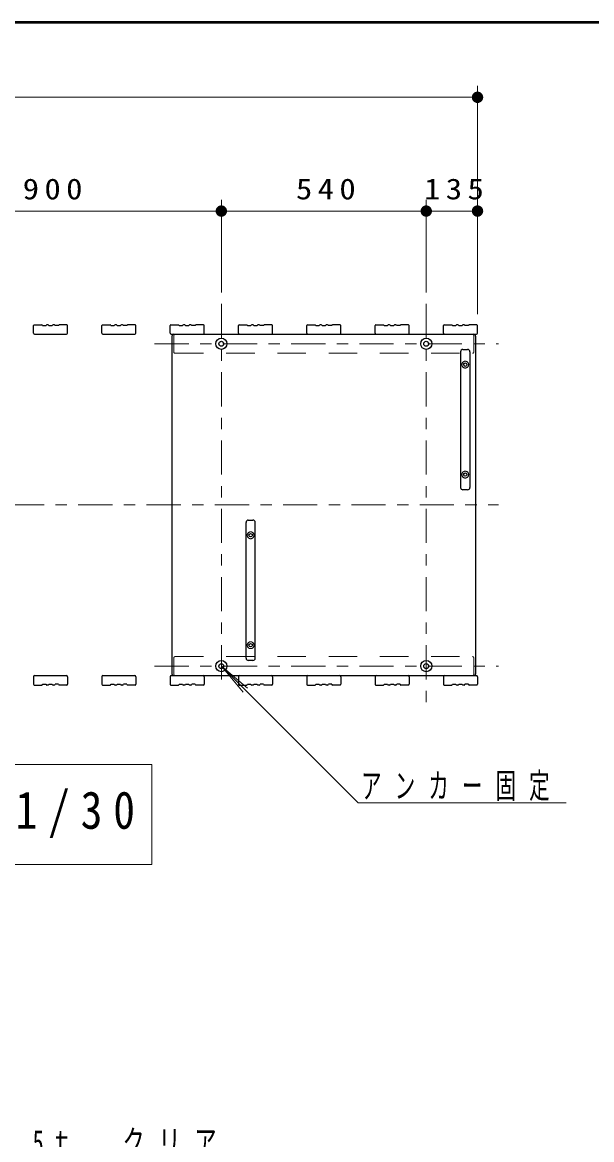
# Model space of a CAD drawing. Units: millimetres on the paper, scale 1:30. Extents: x -385 to 0, y 0 to 267.
# Drawn here: x -135.8 to -85.8, y 168.8 to 267 of the extents above; entities that cross this region are included whole.
import ezdxf

# ---------------------------------------------------------------- set-up
doc = ezdxf.new("R2010")
doc.units = ezdxf.units.MM
doc.linetypes.add('USER1', pattern=[4.5, 2.5, -2])
doc.linetypes.add('USER2', pattern=[6, 3, -1, 1, -1])
doc.layers.add('LY_1', color=7, linetype='Continuous', lineweight=25)
doc.layers.add('LY_4', color=7, linetype='Continuous', lineweight=13)
doc.styles.add('ＭＳ ゴシック', font='')
doc.styles.get('ＭＳ ゴシック').set_extended_font_data('MS Gothic')

# ---------------------------------------------------------------- blocks, each defined once
blk = doc.blocks.new('filled_dot')
at = {"color": 0, "linetype": 'Continuous', "lineweight": -2, "const_width": 1.25}
blk.add_lwpolyline([(-0.625, 0, 1), (0.625, 0, 1)], format="xyb", close=True, dxfattribs=at)

msp = doc.modelspace()

# ---------------------------------------------------------------- linework, layer by layer
at = {"layer": 'LY_1', "lineweight": 13}
for p, q in [((-95.839, 251.41), (-95.839, 261.41)), ((-200.839, 260.41), (-95.839, 260.41)), ((-118.339, 243.242), (-118.339, 251.41)), ((-100.339, 243.242), (-100.339, 251.41)), ((-95.839, 241.344), (-95.839, 251.41)), ((-148.339, 250.41), (-118.339, 250.41)), ((-118.339, 250.41), (-100.339, 250.41)), ((-100.339, 250.41), (-95.839, 250.41)), ((-118.339, 210.41), (-116.411, 208.112)), ((-118.339, 210.41), (-116.041, 208.482)), ((-106.331, 198.402), (-118.339, 210.41)), ((-124.439, 201.759), (-172.239, 201.759)), ((-124.439, 192.959), (-124.439, 201.759)), ((-106.331, 198.402), (-88.061, 198.402)), ((-172.239, 192.959), (-124.439, 192.959))]:
    msp.add_line(p, q, dxfattribs=at)
at = {"layer": 'LY_1', "linetype": 'USER2', "lineweight": 13}
for p, q in [((-118.339, 242.242), (-118.339, 208.44)), ((-100.339, 242.242), (-100.339, 206.912)), ((-124.204, 238.744), (-94.005, 238.744)), ((-202.908, 224.577), (-94.005, 224.577)), ((-124.204, 210.41), (-94.005, 210.41))]:
    msp.add_line(p, q, dxfattribs=at)
at = {"layer": 'LY_1'}
for p, q in [((-134.839, 239.677), (-134.839, 240.344)), ((-134.772, 240.41), (-134.106, 240.41)), ((-134.039, 240.344), (-133.739, 240.344)), ((-133.556, 240.41), (-133.672, 240.41)), ((-133.489, 240.344), (-133.189, 240.344)), ((-133.006, 240.41), (-133.122, 240.41)), ((-132.639, 240.344), (-132.939, 240.344)), ((-131.906, 240.41), (-132.572, 240.41)), ((-131.839, 239.677), (-131.839, 240.344)), ((-128.839, 239.677), (-128.839, 240.344)), ((-128.772, 240.41), (-128.106, 240.41)), ((-128.039, 240.344), (-127.739, 240.344)), ((-127.556, 240.41), (-127.672, 240.41)), ((-127.489, 240.344), (-127.189, 240.344)), ((-127.006, 240.41), (-127.122, 240.41)), ((-126.639, 240.344), (-126.939, 240.344)), ((-125.906, 240.41), (-126.572, 240.41)), ((-125.839, 239.677), (-125.839, 240.344)), ((-122.839, 239.677), (-122.839, 240.344)), ((-122.772, 240.41), (-122.106, 240.41)), ((-122.039, 240.344), (-121.739, 240.344)), ((-121.556, 240.41), (-121.672, 240.41)), ((-121.489, 240.344), (-121.189, 240.344)), ((-121.006, 240.41), (-121.122, 240.41)), ((-120.639, 240.344), (-120.939, 240.344)), ((-119.906, 240.41), (-120.572, 240.41)), ((-119.839, 239.677), (-119.839, 240.344)), ((-116.839, 239.677), (-116.839, 240.344)), ((-116.772, 240.41), (-116.106, 240.41)), ((-116.039, 240.344), (-115.739, 240.344)), ((-115.556, 240.41), (-115.672, 240.41)), ((-115.489, 240.344), (-115.189, 240.344)), ((-115.006, 240.41), (-115.122, 240.41)), ((-114.639, 240.344), (-114.939, 240.344)), ((-113.906, 240.41), (-114.572, 240.41)), ((-113.839, 239.677), (-113.839, 240.344)), ((-110.839, 239.677), (-110.839, 240.344)), ((-110.772, 240.41), (-110.106, 240.41)), ((-110.039, 240.344), (-109.739, 240.344)), ((-109.556, 240.41), (-109.672, 240.41)), ((-109.489, 240.344), (-109.189, 240.344)), ((-109.006, 240.41), (-109.122, 240.41)), ((-108.639, 240.344), (-108.939, 240.344)), ((-107.906, 240.41), (-108.572, 240.41)), ((-107.839, 239.677), (-107.839, 240.344)), ((-104.839, 239.677), (-104.839, 240.344)), ((-104.772, 240.41), (-104.106, 240.41)), ((-104.039, 240.344), (-103.739, 240.344)), ((-103.556, 240.41), (-103.672, 240.41)), ((-103.489, 240.344), (-103.189, 240.344)), ((-103.006, 240.41), (-103.122, 240.41)), ((-102.639, 240.344), (-102.939, 240.344)), ((-101.906, 240.41), (-102.572, 240.41)), ((-101.839, 239.677), (-101.839, 240.344)), ((-98.839, 239.677), (-98.839, 240.344)), ((-98.772, 240.41), (-98.106, 240.41)), ((-98.039, 240.344), (-97.739, 240.344)), ((-97.556, 240.41), (-97.672, 240.41)), ((-97.489, 240.344), (-97.189, 240.344)), ((-97.006, 240.41), (-97.122, 240.41)), ((-96.639, 240.344), (-96.939, 240.344)), ((-95.906, 240.41), (-96.572, 240.41)), ((-95.839, 239.677), (-95.839, 240.344)), ((-134.739, 239.577), (-131.939, 239.577)), ((-128.739, 239.577), (-125.939, 239.577)), ((-122.739, 239.577), (-95.939, 239.577)), ((-122.672, 209.744), (-122.672, 239.41)), ((-96.006, 239.41), (-96.006, 209.744)), ((-97.322, 238.04), (-97.322, 226.114)), ((-97.119, 238.244), (-96.709, 238.244)), ((-96.506, 238.04), (-96.506, 226.114)), ((-96.709, 225.91), (-97.119, 225.91)), ((-116.172, 211.114), (-116.172, 223.04)), ((-115.969, 223.244), (-115.559, 223.244)), ((-115.356, 211.114), (-115.356, 223.04)), ((-115.559, 210.91), (-115.969, 210.91)), ((-134.839, 209.477), (-134.839, 208.81)), ((-134.739, 209.577), (-131.939, 209.577)), ((-131.839, 209.477), (-131.839, 208.81)), ((-128.839, 209.477), (-128.839, 208.81)), ((-128.739, 209.577), (-125.939, 209.577)), ((-125.839, 209.477), (-125.839, 208.81)), ((-122.839, 209.477), (-122.839, 208.81)), ((-122.739, 209.577), (-95.939, 209.577)), ((-119.839, 209.477), (-119.839, 208.81)), ((-116.839, 209.477), (-116.839, 208.81)), ((-113.839, 209.477), (-113.839, 208.81)), ((-110.839, 209.477), (-110.839, 208.81)), ((-107.839, 209.477), (-107.839, 208.81)), ((-104.839, 209.477), (-104.839, 208.81)), ((-101.839, 209.477), (-101.839, 208.81)), ((-98.839, 209.477), (-98.839, 208.81)), ((-95.839, 209.477), (-95.839, 208.81)), ((-134.772, 208.744), (-134.106, 208.744)), ((-134.039, 208.81), (-133.739, 208.81)), ((-133.556, 208.744), (-133.672, 208.744)), ((-133.489, 208.81), (-133.189, 208.81)), ((-133.006, 208.744), (-133.122, 208.744)), ((-132.639, 208.81), (-132.939, 208.81)), ((-131.906, 208.744), (-132.572, 208.744)), ((-128.772, 208.744), (-128.106, 208.744)), ((-128.039, 208.81), (-127.739, 208.81)), ((-127.556, 208.744), (-127.672, 208.744)), ((-127.489, 208.81), (-127.189, 208.81)), ((-127.006, 208.744), (-127.122, 208.744)), ((-126.639, 208.81), (-126.939, 208.81)), ((-125.906, 208.744), (-126.572, 208.744)), ((-122.772, 208.744), (-122.106, 208.744)), ((-122.039, 208.81), (-121.739, 208.81)), ((-121.556, 208.744), (-121.672, 208.744)), ((-121.489, 208.81), (-121.189, 208.81)), ((-121.006, 208.744), (-121.122, 208.744)), ((-120.639, 208.81), (-120.939, 208.81)), ((-119.906, 208.744), (-120.572, 208.744)), ((-116.772, 208.744), (-116.106, 208.744)), ((-116.039, 208.81), (-115.739, 208.81)), ((-115.556, 208.744), (-115.672, 208.744)), ((-115.489, 208.81), (-115.189, 208.81)), ((-115.006, 208.744), (-115.122, 208.744)), ((-114.639, 208.81), (-114.939, 208.81)), ((-113.906, 208.744), (-114.572, 208.744)), ((-110.772, 208.744), (-110.106, 208.744)), ((-110.039, 208.81), (-109.739, 208.81)), ((-109.556, 208.744), (-109.672, 208.744)), ((-109.489, 208.81), (-109.189, 208.81)), ((-109.006, 208.744), (-109.122, 208.744)), ((-108.639, 208.81), (-108.939, 208.81)), ((-107.906, 208.744), (-108.572, 208.744)), ((-104.772, 208.744), (-104.106, 208.744)), ((-104.039, 208.81), (-103.739, 208.81)), ((-103.556, 208.744), (-103.672, 208.744)), ((-103.489, 208.81), (-103.189, 208.81)), ((-103.006, 208.744), (-103.122, 208.744)), ((-102.639, 208.81), (-102.939, 208.81)), ((-101.906, 208.744), (-102.572, 208.744)), ((-98.772, 208.744), (-98.106, 208.744)), ((-98.039, 208.81), (-97.739, 208.81)), ((-97.556, 208.744), (-97.672, 208.744)), ((-97.489, 208.81), (-97.189, 208.81)), ((-97.006, 208.744), (-97.122, 208.744)), ((-96.639, 208.81), (-96.939, 208.81)), ((-95.906, 208.744), (-96.572, 208.744))]:
    msp.add_line(p, q, dxfattribs=at)
at = {"layer": 'LY_1', "linetype": 'USER1', "lineweight": 13}
for p, q in [((-122.506, 239.477), (-122.506, 238.01)), ((-96.172, 239.477), (-96.172, 238.01)), ((-122.406, 237.91), (-96.272, 237.91)), ((-122.406, 211.244), (-96.272, 211.244)), ((-122.506, 209.677), (-122.506, 211.144)), ((-96.172, 209.677), (-96.172, 211.144))]:
    msp.add_line(p, q, dxfattribs=at)
at = {"layer": 'LY_1'}
for centre, radius in [((-118.339, 238.744), 0.492), ((-118.339, 238.744), 0.217), ((-100.339, 238.744), 0.492), ((-100.339, 238.744), 0.217), ((-96.914, 236.91), 0.15), ((-96.914, 227.244), 0.15), ((-115.764, 221.91), 0.15), ((-115.764, 212.244), 0.15), ((-118.339, 210.41), 0.492), ((-118.339, 210.41), 0.217), ((-100.339, 210.41), 0.492), ((-100.339, 210.41), 0.217)]:
    msp.add_circle(centre, radius, dxfattribs=at)
at = {"layer": 'LY_1', "linetype": 'USER1', "lineweight": 13}
for centre in [(-96.914, 236.91), (-96.914, 227.244), (-115.764, 221.91), (-115.764, 212.244)]:
    msp.add_circle(centre, 0.3, dxfattribs=at)
at = {"layer": 'LY_1'}
for centre, radius, start, end in [((-134.772, 240.344), 0.0667, 90, 180), ((-134.739, 239.677), 0.1, 180, 270), ((-134.106, 240.344), 0.0667, 360, 90), ((-133.672, 240.344), 0.0667, 90, 180), ((-133.556, 240.344), 0.0667, 360, 90), ((-133.122, 240.344), 0.0667, 90, 180), ((-133.006, 240.344), 0.0667, 0, 90), ((-132.572, 240.344), 0.0667, 90, 180), ((-131.939, 239.677), 0.1, 270, 0), ((-131.906, 240.344), 0.0667, 0, 90), ((-128.772, 240.344), 0.0667, 90, 180), ((-128.739, 239.677), 0.1, 180, 270), ((-128.106, 240.344), 0.0667, 360, 90), ((-127.672, 240.344), 0.0667, 90, 180), ((-127.556, 240.344), 0.0667, 360, 90), ((-127.122, 240.344), 0.0667, 90, 180), ((-127.006, 240.344), 0.0667, 0, 90), ((-126.572, 240.344), 0.0667, 90, 180), ((-125.939, 239.677), 0.1, 270, 0), ((-125.906, 240.344), 0.0667, 0, 90), ((-122.772, 240.344), 0.0667, 90, 180), ((-122.739, 239.677), 0.1, 180, 270), ((-122.106, 240.344), 0.0667, 360, 90), ((-121.672, 240.344), 0.0667, 90, 180), ((-121.556, 240.344), 0.0667, 360, 90), ((-121.122, 240.344), 0.0667, 90, 180), ((-121.006, 240.344), 0.0667, 0, 90), ((-120.572, 240.344), 0.0667, 90, 180), ((-119.939, 239.677), 0.1, 270, 0), ((-119.906, 240.344), 0.0667, 0, 90), ((-116.772, 240.344), 0.0667, 90, 180), ((-116.739, 239.677), 0.1, 180, 270), ((-116.106, 240.344), 0.0667, 360, 90), ((-115.672, 240.344), 0.0667, 90, 180), ((-115.556, 240.344), 0.0667, 360, 90), ((-115.122, 240.344), 0.0667, 90, 180), ((-115.006, 240.344), 0.0667, 0, 90), ((-114.572, 240.344), 0.0667, 90, 180), ((-113.939, 239.677), 0.1, 270, 0), ((-113.906, 240.344), 0.0667, 0, 90), ((-110.772, 240.344), 0.0667, 90, 180), ((-110.739, 239.677), 0.1, 180, 270), ((-110.106, 240.344), 0.0667, 360, 90), ((-109.672, 240.344), 0.0667, 90, 180), ((-109.556, 240.344), 0.0667, 360, 90), ((-109.122, 240.344), 0.0667, 90, 180), ((-109.006, 240.344), 0.0667, 0, 90), ((-108.572, 240.344), 0.0667, 90, 180), ((-107.939, 239.677), 0.1, 270, 0), ((-107.906, 240.344), 0.0667, 0, 90), ((-104.772, 240.344), 0.0667, 90, 180), ((-104.739, 239.677), 0.1, 180, 270), ((-104.106, 240.344), 0.0667, 360, 90), ((-103.672, 240.344), 0.0667, 90, 180), ((-103.556, 240.344), 0.0667, 360, 90), ((-103.122, 240.344), 0.0667, 90, 180), ((-103.006, 240.344), 0.0667, 0, 90), ((-102.572, 240.344), 0.0667, 90, 180), ((-101.939, 239.677), 0.1, 270, 0), ((-101.906, 240.344), 0.0667, 0, 90), ((-98.772, 240.344), 0.0667, 90, 180), ((-98.739, 239.677), 0.1, 180, 270), ((-98.106, 240.344), 0.0667, 360, 90), ((-97.672, 240.344), 0.0667, 90, 180), ((-97.556, 240.344), 0.0667, 360, 90), ((-97.122, 240.344), 0.0667, 90, 180), ((-97.006, 240.344), 0.0667, 0, 90), ((-96.572, 240.344), 0.0667, 90, 180), ((-95.939, 239.677), 0.1, 270, 0), ((-95.906, 240.344), 0.0667, 0, 90), ((-122.506, 239.41), 0.167, 90, 180), ((-96.172, 239.41), 0.167, 0, 90), ((-97.119, 238.04), 0.203, 90, 180), ((-96.709, 238.04), 0.203, 0, 90), ((-97.119, 226.114), 0.203, 180, 270), ((-96.709, 226.114), 0.203, 270, 0), ((-115.969, 223.04), 0.203, 90, 180), ((-115.559, 223.04), 0.203, 0, 90), ((-115.969, 211.114), 0.203, 180, 270), ((-115.559, 211.114), 0.203, 270, 0), ((-134.739, 209.477), 0.1, 90, 180), ((-131.939, 209.477), 0.1, 0, 90), ((-128.739, 209.477), 0.1, 90, 180), ((-125.939, 209.477), 0.1, 0, 90), ((-122.739, 209.477), 0.1, 90, 180), ((-122.506, 209.744), 0.167, 180, 270), ((-119.939, 209.477), 0.1, 0, 90), ((-116.739, 209.477), 0.1, 90, 180), ((-113.939, 209.477), 0.1, 0, 90), ((-110.739, 209.477), 0.1, 90, 180), ((-107.939, 209.477), 0.1, 0, 90), ((-104.739, 209.477), 0.1, 90, 180), ((-101.939, 209.477), 0.1, 0, 90), ((-98.739, 209.477), 0.1, 90, 180), ((-96.172, 209.744), 0.167, 270, 0), ((-95.939, 209.477), 0.1, 0, 90), ((-134.772, 208.81), 0.0667, 180, 270), ((-134.106, 208.81), 0.0667, 270, 0), ((-133.672, 208.81), 0.0667, 180, 270), ((-133.556, 208.81), 0.0667, 270, 0), ((-133.122, 208.81), 0.0667, 180, 270), ((-133.006, 208.81), 0.0667, 270, 0), ((-132.572, 208.81), 0.0667, 180, 270), ((-131.906, 208.81), 0.0667, 270, 0), ((-128.772, 208.81), 0.0667, 180, 270), ((-128.106, 208.81), 0.0667, 270, 0), ((-127.672, 208.81), 0.0667, 180, 270), ((-127.556, 208.81), 0.0667, 270, 0), ((-127.122, 208.81), 0.0667, 180, 270), ((-127.006, 208.81), 0.0667, 270, 0), ((-126.572, 208.81), 0.0667, 180, 270), ((-125.906, 208.81), 0.0667, 270, 0), ((-122.772, 208.81), 0.0667, 180, 270), ((-122.106, 208.81), 0.0667, 270, 0), ((-121.672, 208.81), 0.0667, 180, 270), ((-121.556, 208.81), 0.0667, 270, 0), ((-121.122, 208.81), 0.0667, 180, 270), ((-121.006, 208.81), 0.0667, 270, 0), ((-120.572, 208.81), 0.0667, 180, 270), ((-119.906, 208.81), 0.0667, 270, 0), ((-116.772, 208.81), 0.0667, 180, 270), ((-116.106, 208.81), 0.0667, 270, 0), ((-115.672, 208.81), 0.0667, 180, 270), ((-115.556, 208.81), 0.0667, 270, 0), ((-115.122, 208.81), 0.0667, 180, 270), ((-115.006, 208.81), 0.0667, 270, 0), ((-114.572, 208.81), 0.0667, 180, 270), ((-113.906, 208.81), 0.0667, 270, 0), ((-110.772, 208.81), 0.0667, 180, 270), ((-110.106, 208.81), 0.0667, 270, 0), ((-109.672, 208.81), 0.0667, 180, 270), ((-109.556, 208.81), 0.0667, 270, 0), ((-109.122, 208.81), 0.0667, 180, 270), ((-109.006, 208.81), 0.0667, 270, 0), ((-108.572, 208.81), 0.0667, 180, 270), ((-107.906, 208.81), 0.0667, 270, 0), ((-104.772, 208.81), 0.0667, 180, 270), ((-104.106, 208.81), 0.0667, 270, 0), ((-103.672, 208.81), 0.0667, 180, 270), ((-103.556, 208.81), 0.0667, 270, 0), ((-103.122, 208.81), 0.0667, 180, 270), ((-103.006, 208.81), 0.0667, 270, 0), ((-102.572, 208.81), 0.0667, 180, 270), ((-101.906, 208.81), 0.0667, 270, 0), ((-98.772, 208.81), 0.0667, 180, 270), ((-98.106, 208.81), 0.0667, 270, 0), ((-97.672, 208.81), 0.0667, 180, 270), ((-97.556, 208.81), 0.0667, 270, 0), ((-97.122, 208.81), 0.0667, 180, 270), ((-97.006, 208.81), 0.0667, 270, 0), ((-96.572, 208.81), 0.0667, 180, 270), ((-95.906, 208.81), 0.0667, 270, 0)]:
    msp.add_arc(centre, radius, start, end, dxfattribs=at)
at = {"layer": 'LY_1', "linetype": 'USER1', "lineweight": 13}
for centre, start, end in [((-122.406, 239.477), 90, 180), ((-96.272, 239.477), 0, 90), ((-122.406, 238.01), 180, 270), ((-96.272, 238.01), 270, 0), ((-122.406, 211.144), 90, 180), ((-96.272, 211.144), 0, 90), ((-122.406, 209.677), 180, 270), ((-96.272, 209.677), 270, 0)]:
    msp.add_arc(centre, 0.1, start, end, dxfattribs=at)
at = {"layer": 'LY_4', "lineweight": 50}
msp.add_line((0, 267), (-385, 267), dxfattribs=at)

# ---------------------------------------------------------------- block references
at = {"layer": 'LY_1', "lineweight": 13, "xscale": 0.4, "yscale": 0.4, "rotation": 180}
for p in [(-95.839, 260.41), (-118.339, 250.41), (-100.339, 250.41), (-95.839, 250.41)]:
    msp.add_blockref('filled_dot', p, dxfattribs=at)
at = {"layer": 'LY_1', "lineweight": 13, "xscale": 0.4, "yscale": 0.4}
for p in [(-118.339, 250.41), (-100.339, 250.41)]:
    msp.add_blockref('filled_dot', p, dxfattribs=at)

# ---------------------------------------------------------------- texts
at = {"layer": 'LY_1', "style": 'ＭＳ ゴシック'}
for s, insert, char_height, attachment_point in [('\\T1.33;\\W1.15;900', (-132.922, 251.41), 1.833, 8), ('\\T1.33;\\W1.15;540', (-108.924, 251.41), 1.833, 8), ('\\T1.33;\\W1.15;135', (-97.672, 251.41), 1.833, 8), ('\\T1.64;\\W0.6;アンカー固定', (-106.061, 198.552), 2.199, 7), ('\\T1.5;\\W0.85;床伏図\u3000Ｓ＝1/30', (-170.839, 197.359), 3.299, 4), ('\\T1.62;\\W0.65;ポリカーボネート\u30005ｔ\u3000クリア', (-163.341, 169.647), 2.199, 1)]:
    msp.add_mtext(s, dxfattribs=dict(at, insert=insert, char_height=char_height, attachment_point=attachment_point))

doc.saveas('drawing.dxf')
